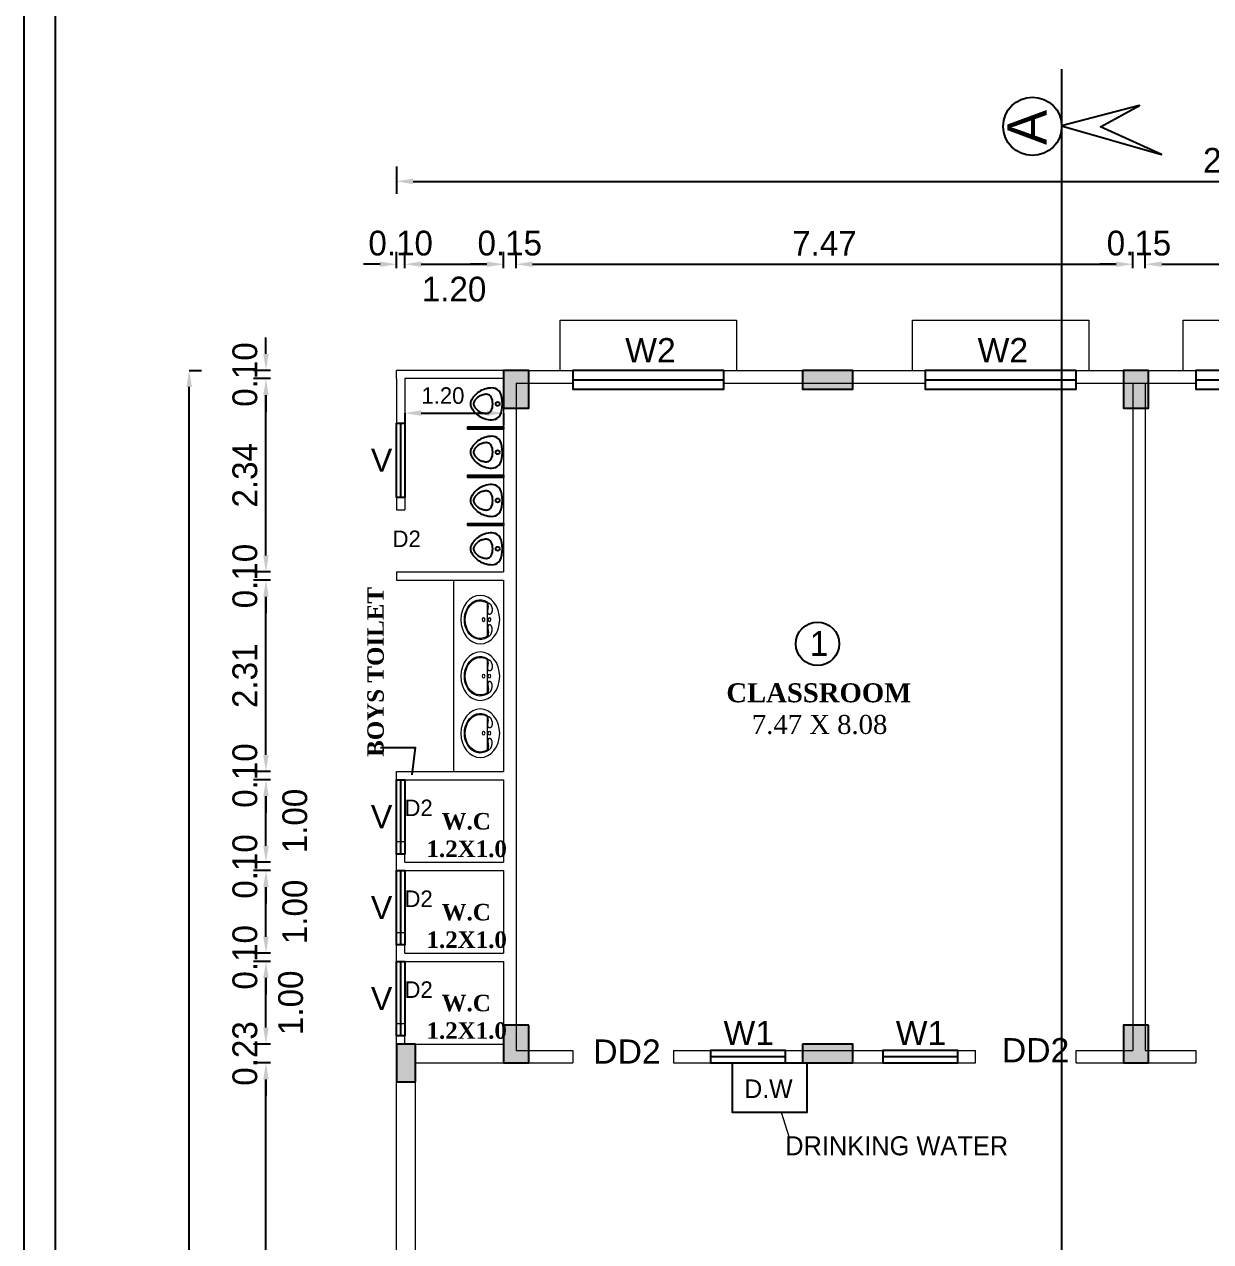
# Model space of a CAD drawing. Header units: metres. Extents: x 605 to 716, y 216 to 296.
# Drawn here: x 604.64 to 619, y 258.6 to 273.33 of the extents above; entities that cross this region are included whole.
import ezdxf
from ezdxf.enums import TextEntityAlignment as Align

# ---------------------------------------------------------------- set-up
doc = ezdxf.new("R2010")
doc.units = ezdxf.units.M
doc.linetypes.add('ACAD_ISO04W100', pattern=[30, 24, -3, 0, -3])
doc.linetypes.add('DASHED', pattern=[19.05, 12.7, -6.35])
for name, color, linetype in [('A-ANNO-TEXT01', 255, 'Continuous'), ('column', 7, 'Continuous'), ('Dim', 3, 'Continuous'), ('INT-FIXTURE', 251, 'Continuous'), ('STAIRS', 6, 'Continuous'), ('TEXT', 7, 'Continuous'), ('Window', 7, 'Continuous')]:
    doc.layers.add(name, color=color, linetype=linetype)
for name, color, linetype, lineweight in [('col fill', 251, 'Continuous', 0), ('FURNITURE', 252, 'Continuous', 5), ('sunshade', 31, 'Continuous', 15), ('wall', 2, 'Continuous', 18)]:
    doc.layers.add(name, color=color, linetype=linetype, lineweight=lineweight)
doc.styles.add('outer', font='BKANT.TTF')
doc.styles.add('text', font='arial.ttf')
doc.dimstyles.new('DC', dxfattribs={"dimtxt": 0.3, "dimasz": 0.2, "dimexe": 0.15, "dimexo": 0.15, "dimgap": 0.1, "dimtad": 1, "dimzin": 1, "dimdsep": 46, "dimtxsty": 'outer', "dimcen": 0.15, "dimdle": 1, "dimclrd": 8, "dimclre": 8, "dimclrt": 7, "dimadec": 0, "dimazin": 0, "dimtfac": 1, "dimtix": 1, "dimtofl": 0, "dimtmove": 2, "dimatfit": 0, "dimfxl": 0, "dimtolj": 1, "dimtzin": 0, "dimarcsym": 0})

# ---------------------------------------------------------------- blocks, each defined once
blk = doc.blocks.new('A$Cceb49713')
at = {"layer": 'col fill'}
for points in [[(-1320.26, 453.59), (-1332.26, 453.59), (-1332.26, 435.59), (-1320.26, 435.59)], [(-1189.76, 453.59), (-1189.76, 444.59), (-1165.76, 444.59), (-1165.76, 453.59)], [(-1024.76, 453.59), (-1036.76, 453.59), (-1036.76, 435.59), (-1024.76, 435.59)], [(-1320.26, 141.59), (-1332.26, 141.59), (-1332.26, 123.59), (-1320.26, 123.59)], [(-1024.76, 141.59), (-1036.76, 141.59), (-1036.76, 123.59), (-1024.76, 123.59)], [(-1383.26, 114.59), (-1374.26, 114.59), (-1374.26, 132.59), (-1383.26, 132.59)], [(-1189.76, 132.59), (-1189.76, 123.59), (-1165.76, 123.59), (-1165.76, 132.59)]]:
    blk.add_hatch(color=256, dxfattribs=at).paths.add_polyline_path(points)
at = {"layer": 'column'}
for p, q in [((-1320.26, 141.59), (-1332.26, 141.59)), ((-1332.26, 141.59), (-1332.26, 123.59)), ((-1320.26, 123.59), (-1320.26, 141.59)), ((-1374.26, 132.59), (-1383.26, 132.59)), ((-1383.26, 132.59), (-1383.26, 114.59)), ((-1374.26, 114.59), (-1374.26, 132.59)), ((-1332.26, 123.59), (-1320.26, 123.59)), ((-1383.26, 114.59), (-1374.26, 114.59))]:
    blk.add_line(p, q, dxfattribs=at)
for points in [[(-1320.26, 453.59), (-1332.26, 453.59), (-1332.26, 435.59), (-1320.26, 435.59)], [(-1189.76, 453.59), (-1189.76, 444.59), (-1165.76, 444.59), (-1165.76, 453.59)], [(-1024.76, 453.59), (-1036.76, 453.59), (-1036.76, 435.59), (-1024.76, 435.59)], [(-1024.76, 141.59), (-1036.76, 141.59), (-1036.76, 123.59), (-1024.76, 123.59)], [(-1189.76, 132.59), (-1189.76, 123.59), (-1165.76, 123.59), (-1165.76, 132.59)]]:
    blk.add_lwpolyline(points, close=True, dxfattribs=at)
blk = doc.blocks.new('URINAL1')
at = {"color": 32, "ltscale": 0.25}
for points in [[(-7.63, 6.49), (-8.42, 6.27), (-9.16, 6.01), (-9.84, 5.72), (-10.48, 5.4), (-11.07, 5.04), (-11.63, 4.66), (-12.16, 4.23), (-12.66, 3.78), (-13.15, 3.29), (-13.61, 2.77), (-14.03, 2.22), (-14.4, 1.65), (-14.71, 1.06), (-14.94, 0.46), (-15.09, -0.14), (-15.14, -0.76), (-15.09, -1.37), (-14.94, -1.98), (-14.71, -2.57), (-14.4, -3.16), (-14.03, -3.73), (-13.61, -4.28), (-13.15, -4.8), (-12.66, -5.29), (-12.16, -5.74), (-11.63, -6.17), (-11.07, -6.56), (-10.48, -6.91), (-9.84, -7.23), (-9.16, -7.52), (-8.42, -7.78), (-7.63, -8), (-6.77, -8.19), (-5.87, -8.31), (-4.96, -8.35), (-4.06, -8.26), (-3.19, -8.03), (-2.39, -7.61), (-1.67, -6.99), (-1.06, -6.13), (-0.58, -5.02), (-0.24, -3.71), (-0.03, -2.27), (0.03, -0.76), (-0.03, 0.76), (-0.24, 2.2), (-0.58, 3.51), (-1.06, 4.62), (-1.67, 5.48), (-2.39, 6.1), (-3.19, 6.52), (-4.06, 6.75), (-4.96, 6.84), (-5.87, 6.8), (-6.77, 6.68)], [(-9.19, 3.59), (-9.66, 3.46), (-10.11, 3.3), (-10.52, 3.13), (-10.9, 2.94), (-11.25, 2.72), (-11.59, 2.49), (-11.91, 2.24), (-12.21, 1.96), (-12.5, 1.67), (-12.78, 1.36), (-13.03, 1.03), (-13.25, 0.69), (-13.44, 0.34), (-13.58, -0.02), (-13.66, -0.39), (-13.7, -0.76), (-13.66, -1.12), (-13.58, -1.49), (-13.44, -1.85), (-13.25, -2.2), (-13.03, -2.54), (-12.78, -2.87), (-12.5, -3.18), (-12.21, -3.48), (-11.91, -3.75), (-11.59, -4), (-11.25, -4.24), (-10.9, -4.45), (-10.52, -4.64), (-10.11, -4.81), (-9.66, -4.97), (-9.19, -5.1), (-8.67, -5.21), (-8.13, -5.29), (-7.59, -5.31), (-7.05, -5.26), (-6.53, -5.12), (-6.04, -4.87), (-5.61, -4.5), (-5.25, -3.98), (-4.96, -3.32), (-4.75, -2.53), (-4.63, -1.66), (-4.59, -0.76), (-4.63, 0.15), (-4.75, 1.02), (-4.96, 1.8), (-5.25, 2.47), (-5.61, 2.99), (-6.04, 3.36), (-6.53, 3.61), (-7.05, 3.75), (-7.59, 3.8), (-8.13, 3.78), (-8.67, 3.7)]]:
    blk.add_lwpolyline(points, close=True, dxfattribs=at)
blk.add_circle((-2.21, -0.76), 0.95, dxfattribs=at)
blk = doc.blocks.new('ggfff')
at = {"layer": 'FURNITURE'}
for p, q in [((-3.03, 3.27), (-20.07, 3.28)), ((-19.59, 3.83), (-19.57, 3.91)), ((-19.57, 3.76), (-19.59, 3.83)), ((-19.57, 3.91), (-19.52, 4.01)), ((-19.52, 3.72), (-19.57, 3.76)), ((-19.52, 4.01), (-19.46, 4.12)), ((-19.43, 3.69), (-19.52, 3.72)), ((-19.46, 4.12), (-19.37, 4.24)), ((-19.32, 3.68), (-19.43, 3.69)), ((-19.37, 4.24), (-19.28, 4.35)), ((-19.18, 3.69), (-19.32, 3.68)), ((-19.28, 4.35), (-19.19, 4.46)), ((-19.19, 4.46), (-19.1, 4.57)), ((-19.03, 3.7), (-19.18, 3.69)), ((-19.1, 4.57), (-19.02, 4.66)), ((-18.87, 3.72), (-19.03, 3.7)), ((-19.02, 4.66), (-18.95, 4.74)), ((-18.95, 4.74), (-18.89, 4.81)), ((-18.89, 4.81), (-18.83, 4.87)), ((-18.7, 3.75), (-18.87, 3.72)), ((-18.83, 4.87), (-18.77, 4.93)), ((-18.77, 4.93), (-18.71, 4.98)), ((-18.71, 4.98), (-18.65, 5.03)), ((-18.54, 3.77), (-18.7, 3.75)), ((-18.65, 5.03), (-18.59, 5.07)), ((-18.59, 5.07), (-18.51, 5.11)), ((-18.39, 3.79), (-18.54, 3.77)), ((-18.51, 5.11), (-18.44, 5.14)), ((-18.44, 5.14), (-18.35, 5.18)), ((-18.25, 3.81), (-18.39, 3.79)), ((-18.35, 5.18), (-18.27, 5.21)), ((-18.27, 5.21), (-18.18, 5.25)), ((-18.12, 3.83), (-18.25, 3.81)), ((-18.18, 5.25), (-18.08, 5.28)), ((-18, 3.84), (-18.12, 3.83)), ((-18.08, 5.28), (-17.99, 5.31)), ((-17.88, 3.85), (-18, 3.84)), ((-17.99, 5.31), (-17.89, 5.34)), ((-17.89, 5.34), (-17.8, 5.38)), ((-17.78, 3.86), (-17.88, 3.85)), ((-17.8, 5.38), (-17.7, 5.41)), ((-17.68, 3.86), (-17.78, 3.86)), ((-17.7, 5.41), (-17.61, 5.44)), ((-17.59, 3.86), (-17.68, 3.86)), ((-17.61, 5.44), (-17.51, 5.47)), ((-17.51, 3.85), (-17.59, 3.86)), ((-17.51, 5.47), (-17.42, 5.5)), ((-17.43, 3.85), (-17.51, 3.85)), ((-17.36, 3.83), (-17.43, 3.85)), ((-17.42, 5.5), (-17.32, 5.53)), ((-17.28, 3.82), (-17.36, 3.83)), ((-17.32, 5.53), (-17.23, 5.55)), ((-17.21, 3.81), (-17.28, 3.82)), ((-17.23, 5.55), (-17.14, 5.58)), ((-17.13, 3.79), (-17.21, 3.81)), ((-17.14, 5.58), (-17.04, 5.61)), ((-17.04, 3.78), (-17.13, 3.79)), ((-17.04, 5.61), (-16.95, 5.63)), ((-16.94, 3.76), (-17.04, 3.78)), ((-16.95, 5.63), (-16.86, 5.65)), ((-16.83, 3.75), (-16.94, 3.76)), ((-16.86, 5.65), (-16.77, 5.67)), ((-16.71, 3.73), (-16.83, 3.75)), ((-16.77, 5.67), (-16.67, 5.69)), ((-16.59, 3.72), (-16.71, 3.73)), ((-16.67, 5.69), (-16.58, 5.7)), ((-16.45, 3.71), (-16.59, 3.72)), ((-16.58, 5.7), (-16.49, 5.71)), ((-16.49, 5.71), (-16.39, 5.72)), ((-16.32, 3.69), (-16.45, 3.71)), ((-16.39, 5.72), (-16.29, 5.72)), ((-16.18, 3.68), (-16.32, 3.69)), ((-16.29, 5.72), (-16.19, 5.72)), ((-16.19, 5.72), (-16.08, 5.72)), ((-16.04, 3.67), (-16.18, 3.68)), ((-16.08, 5.72), (-15.98, 5.71)), ((-15.9, 3.65), (-16.04, 3.67)), ((-15.98, 5.71), (-15.87, 5.7)), ((-15.77, 3.64), (-15.9, 3.65)), ((-15.87, 5.7), (-15.75, 5.68)), ((-15.64, 3.63), (-15.77, 3.64)), ((-15.75, 5.68), (-15.63, 5.66)), ((-15.51, 3.62), (-15.64, 3.63)), ((-15.63, 5.66), (-15.51, 5.63)), ((-15.51, 5.63), (-15.38, 5.6)), ((-15.39, 3.61), (-15.51, 3.62)), ((-15.27, 3.61), (-15.39, 3.61)), ((-15.38, 5.6), (-15.25, 5.56)), ((-15.16, 3.61), (-15.27, 3.61)), ((-15.25, 5.56), (-15.11, 5.52)), ((-15.05, 3.62), (-15.16, 3.61)), ((-15.11, 5.52), (-14.98, 5.47)), ((-14.94, 3.64), (-15.05, 3.62)), ((-14.98, 5.47), (-14.85, 5.42)), ((-14.84, 3.66), (-14.94, 3.64)), ((-14.85, 5.42), (-14.73, 5.36)), ((-14.73, 3.69), (-14.84, 3.66)), ((-14.73, 5.36), (-14.62, 5.3)), ((-14.64, 3.73), (-14.73, 3.69)), ((-14.55, 3.77), (-14.64, 3.73)), ((-14.62, 5.3), (-14.51, 5.23)), ((-14.47, 3.81), (-14.55, 3.77)), ((-14.51, 5.23), (-14.42, 5.16)), ((-14.39, 3.85), (-14.47, 3.81)), ((-14.42, 5.16), (-14.34, 5.08)), ((-14.32, 3.89), (-14.39, 3.85)), ((-14.34, 5.08), (-14.27, 5)), ((-14.27, 3.92), (-14.32, 3.89)), ((-14.27, 5), (-14.21, 4.92)), ((-14.22, 3.94), (-14.27, 3.92)), ((-14.18, 3.96), (-14.22, 3.94)), ((-14.21, 4.92), (-14.16, 4.83)), ((-14.14, 3.97), (-14.18, 3.96)), ((-14.16, 4.83), (-14.12, 4.75)), ((-14.12, 3.99), (-14.14, 3.97)), ((-14.12, 4.75), (-14.09, 4.66)), ((-14.1, 4), (-14.12, 3.99)), ((-14.08, 4.02), (-14.1, 4)), ((-14.09, 4.66), (-14.07, 4.58)), ((-14.07, 4.04), (-14.08, 4.02)), ((-14.07, 4.58), (-14.05, 4.5)), ((-14.06, 4.07), (-14.07, 4.04)), ((-14.05, 4.11), (-14.06, 4.07)), ((-14.05, 4.5), (-14.04, 4.42)), ((-14.04, 4.16), (-14.05, 4.11)), ((-14.04, 4.42), (-14.04, 4.35)), ((-14.04, 4.35), (-14.03, 4.28)), ((-14.03, 4.28), (-14.04, 4.21)), ((-14.04, 4.21), (-14.04, 4.16)), ((-9.05, 4.49), (-9.06, 4.41)), ((-9.06, 4.41), (-9.06, 4.34)), ((-9.06, 4.34), (-9.06, 4.27)), ((-9.06, 4.27), (-9.06, 4.21)), ((-9.06, 4.21), (-9.06, 4.15)), ((-9.06, 4.15), (-9.05, 4.1)), ((-9.03, 4.57), (-9.05, 4.49)), ((-9.05, 4.1), (-9.04, 4.06)), ((-9.04, 4.06), (-9.03, 4.03)), ((-9, 4.66), (-9.03, 4.57)), ((-9.03, 4.03), (-9.02, 4.01)), ((-9.02, 4.01), (-9, 3.99)), ((-8.97, 4.74), (-9, 4.66)), ((-9, 3.99), (-8.98, 3.98)), ((-8.98, 3.98), (-8.95, 3.97)), ((-8.93, 4.83), (-8.97, 4.74)), ((-8.95, 3.97), (-8.92, 3.95)), ((-8.88, 4.91), (-8.93, 4.83)), ((-8.92, 3.95), (-8.88, 3.94)), ((-8.83, 5), (-8.88, 4.91)), ((-8.88, 3.94), (-8.83, 3.91)), ((-8.76, 5.08), (-8.83, 5)), ((-8.83, 3.91), (-8.78, 3.88)), ((-8.78, 3.88), (-8.71, 3.85)), ((-8.68, 5.15), (-8.76, 5.08)), ((-8.71, 3.85), (-8.63, 3.81)), ((-8.58, 5.23), (-8.68, 5.15)), ((-8.63, 3.81), (-8.55, 3.77)), ((-8.48, 5.29), (-8.58, 5.23)), ((-8.55, 3.77), (-8.46, 3.73)), ((-8.37, 5.36), (-8.48, 5.29)), ((-8.46, 3.73), (-8.37, 3.69)), ((-8.24, 5.41), (-8.37, 5.36)), ((-8.37, 3.69), (-8.27, 3.66)), ((-8.27, 3.66), (-8.16, 3.63)), ((-8.12, 5.47), (-8.24, 5.41)), ((-8.16, 3.63), (-8.05, 3.61)), ((-7.98, 5.51), (-8.12, 5.47)), ((-8.05, 3.61), (-7.94, 3.6)), ((-7.85, 5.55), (-7.98, 5.51)), ((-7.94, 3.6), (-7.83, 3.6)), ((-7.72, 5.59), (-7.85, 5.55)), ((-7.83, 3.6), (-7.71, 3.6)), ((-7.59, 5.62), (-7.72, 5.59)), ((-7.71, 3.6), (-7.59, 3.61)), ((-7.46, 5.65), (-7.59, 5.62)), ((-7.59, 3.61), (-7.46, 3.62)), ((-7.34, 5.67), (-7.46, 5.65)), ((-7.46, 3.62), (-7.33, 3.63)), ((-7.23, 5.69), (-7.34, 5.67)), ((-7.33, 3.63), (-7.2, 3.64)), ((-7.12, 5.7), (-7.23, 5.69)), ((-7.2, 3.64), (-7.06, 3.66)), ((-7.01, 5.71), (-7.12, 5.7)), ((-7.06, 3.66), (-6.92, 3.67)), ((-6.91, 5.72), (-7.01, 5.71)), ((-6.92, 3.67), (-6.78, 3.68)), ((-6.8, 5.72), (-6.91, 5.72)), ((-6.71, 5.71), (-6.8, 5.72)), ((-6.78, 3.68), (-6.65, 3.7)), ((-6.61, 5.7), (-6.71, 5.71)), ((-6.65, 3.7), (-6.51, 3.71)), ((-6.51, 5.69), (-6.61, 5.7)), ((-6.42, 5.68), (-6.51, 5.69)), ((-6.51, 3.71), (-6.39, 3.72)), ((-6.33, 5.66), (-6.42, 5.68)), ((-6.39, 3.72), (-6.27, 3.74)), ((-6.23, 5.64), (-6.33, 5.66)), ((-6.27, 3.74), (-6.16, 3.75)), ((-6.14, 5.62), (-6.23, 5.64)), ((-6.16, 3.75), (-6.06, 3.77)), ((-6.05, 5.6), (-6.14, 5.62)), ((-6.06, 3.77), (-5.97, 3.78)), ((-5.96, 5.57), (-6.05, 5.6)), ((-5.97, 3.78), (-5.89, 3.8)), ((-5.87, 5.54), (-5.96, 5.57)), ((-5.89, 3.8), (-5.82, 3.81)), ((-5.77, 5.52), (-5.87, 5.54)), ((-5.82, 3.81), (-5.74, 3.82)), ((-5.68, 5.49), (-5.77, 5.52)), ((-5.74, 3.82), (-5.67, 3.83)), ((-5.58, 5.46), (-5.68, 5.49)), ((-5.67, 3.83), (-5.59, 3.84)), ((-5.59, 3.84), (-5.51, 3.85)), ((-5.49, 5.43), (-5.58, 5.46)), ((-5.51, 3.85), (-5.42, 3.85)), ((-5.39, 5.4), (-5.49, 5.43)), ((-5.42, 3.85), (-5.32, 3.85)), ((-5.3, 5.36), (-5.39, 5.4)), ((-5.32, 3.85), (-5.22, 3.84)), ((-5.2, 5.33), (-5.3, 5.36)), ((-5.22, 3.84), (-5.1, 3.83)), ((-5.11, 5.3), (-5.2, 5.33)), ((-5.01, 5.27), (-5.11, 5.3)), ((-5.1, 3.83), (-4.98, 3.82)), ((-4.92, 5.24), (-5.01, 5.27)), ((-4.98, 3.82), (-4.85, 3.8)), ((-4.83, 5.2), (-4.92, 5.24)), ((-4.85, 3.8), (-4.71, 3.78)), ((-4.74, 5.17), (-4.83, 5.2)), ((-4.66, 5.13), (-4.74, 5.17)), ((-4.71, 3.78), (-4.56, 3.76)), ((-4.58, 5.09), (-4.66, 5.13)), ((-4.51, 5.05), (-4.58, 5.09)), ((-4.56, 3.76), (-4.4, 3.73)), ((-4.45, 5.01), (-4.51, 5.05)), ((-4.39, 4.97), (-4.45, 5.01)), ((-4.4, 3.73), (-4.23, 3.71)), ((-4.33, 4.92), (-4.39, 4.97)), ((-4.27, 4.86), (-4.33, 4.92)), ((-4.21, 4.8), (-4.27, 4.86)), ((-4.23, 3.71), (-4.07, 3.69)), ((-4.14, 4.73), (-4.21, 4.8)), ((-4.07, 4.64), (-4.14, 4.73)), ((-4, 4.55), (-4.07, 4.64)), ((-4.07, 3.69), (-3.92, 3.67)), ((-3.91, 4.45), (-4, 4.55)), ((-3.92, 3.67), (-3.78, 3.67)), ((-3.81, 4.34), (-3.91, 4.45)), ((-3.72, 4.22), (-3.81, 4.34)), ((-3.78, 3.67), (-3.67, 3.68)), ((-3.64, 4.11), (-3.72, 4.22)), ((-3.67, 3.68), (-3.58, 3.7)), ((-3.58, 4), (-3.64, 4.11)), ((-3.53, 3.9), (-3.58, 4)), ((-3.58, 3.7), (-3.53, 3.75)), ((-3.51, 3.81), (-3.53, 3.9)), ((-3.53, 3.75), (-3.51, 3.81))]:
    blk.add_line(p, q, dxfattribs=at)
for centre, major_axis, start_param, end_param in [((-11.56, 0), (-11.56, 0), 1.570796326795124, 7.853981633974709), ((-11.56, 0), (-9.45, 0), -0.449035, 3.588281), ((-11.56, 0), (-8.95, 0), -0.47649, 3.615737), ((-11.55, 4.35), (-0.84, 0), 1.570796326793424, 7.853981633973008), ((-11.55, 1.59), (-0.84, 0), 3.141593, 9.424778)]:
    blk.add_ellipse(centre, major_axis=major_axis, ratio=0.8, start_param=start_param, end_param=end_param, dxfattribs=at)
blk = doc.blocks.new('*D16')
at = {"layer": 'Defpoints', "color": 0}
for p in [(609.244, 268.72), (610.439, 268.72), (610.439, 268.629)]:
    blk.add_point(p, dxfattribs=at)
at = {"layer": 'Dim', "color": 8, "lineweight": -2}
for p, q in [((609.244, 268.629), (609.244, 268.479)), ((609.444, 268.629), (610.239, 268.629)), ((610.439, 268.629), (610.439, 268.479))]:
    blk.add_line(p, q, dxfattribs=at)
at = {"layer": 'Dim', "color": 8}
for points in [[(609.444, 268.663), (609.444, 268.596), (609.244, 268.629)], [(610.239, 268.663), (610.239, 268.596), (610.439, 268.629)]]:
    blk.add_solid(points, dxfattribs=at)
at = {"layer": 'Dim', "color": 7, "insert": (609.706, 268.84), "char_height": 0.2, "attachment_point": 5, "style": 'outer'}
blk.add_mtext('\\A1;1.20', dxfattribs=at)
blk = doc.blocks.new('*D19')
at = {"layer": 'Defpoints', "color": 0}
for p in [(607.563, 260.764), (607.769, 260.764), (607.769, 250.858)]:
    blk.add_point(p, dxfattribs=at)
at = {"layer": 'Dim', "color": 8, "lineweight": -2}
for p, q in [((607.619, 260.764), (607.413, 260.764)), ((607.563, 251.058), (607.563, 260.564)), ((607.619, 250.858), (607.413, 250.858))]:
    blk.add_line(p, q, dxfattribs=at)
at = {"layer": 'Dim', "color": 8}
for points in [[(607.53, 260.564), (607.596, 260.564), (607.563, 260.764)], [(607.53, 251.058), (607.596, 251.058), (607.563, 250.858)]]:
    blk.add_solid(points, dxfattribs=at)
at = {"layer": 'Dim', "color": 7, "insert": (607.309, 255.811), "char_height": 0.3, "attachment_point": 5, "rotation": 90, "style": 'outer'}
blk.add_mtext('\\A1;9.91', dxfattribs=at)
blk = doc.blocks.new('*D20')
at = {"layer": 'Defpoints', "color": 0}
for p in [(607.563, 260.992), (607.769, 260.992), (607.769, 260.764)]:
    blk.add_point(p, dxfattribs=at)
at = {"layer": 'Dim', "color": 8, "lineweight": -2}
for p, q in [((607.563, 261.192), (607.563, 261.392)), ((607.619, 260.992), (607.413, 260.992)), ((607.619, 260.764), (607.413, 260.764)), ((607.563, 260.564), (607.563, 260.364))]:
    blk.add_line(p, q, dxfattribs=at)
at = {"layer": 'Dim', "color": 8}
for points in [[(607.53, 261.192), (607.596, 261.192), (607.563, 260.992)], [(607.53, 260.564), (607.596, 260.564), (607.563, 260.764)]]:
    blk.add_solid(points, dxfattribs=at)
at = {"layer": 'Dim', "color": 7, "insert": (607.309, 260.878), "char_height": 0.3, "attachment_point": 5, "rotation": 90, "style": 'outer'}
blk.add_mtext('\\A1;0.23', dxfattribs=at)
blk = doc.blocks.new('*D21')
at = {"layer": 'Defpoints', "color": 0}
for p in [(607.563, 261.992), (607.769, 261.992), (607.769, 260.992)]:
    blk.add_point(p, dxfattribs=at)
at = {"layer": 'Dim', "color": 8, "lineweight": -2}
for p, q in [((607.619, 261.992), (607.413, 261.992)), ((607.563, 261.192), (607.563, 261.792)), ((607.619, 260.992), (607.413, 260.992))]:
    blk.add_line(p, q, dxfattribs=at)
at = {"layer": 'Dim', "color": 8}
for points in [[(607.53, 261.792), (607.596, 261.792), (607.563, 261.992)], [(607.53, 261.192), (607.596, 261.192), (607.563, 260.992)]]:
    blk.add_solid(points, dxfattribs=at)
at = {"layer": 'Dim', "color": 7, "insert": (607.863, 261.492), "char_height": 0.3, "attachment_point": 5, "rotation": 90, "style": 'outer'}
blk.add_mtext('\\A1;1.00', dxfattribs=at)
blk = doc.blocks.new('*D22')
at = {"layer": 'Defpoints', "color": 0}
for p in [(607.563, 262.092), (607.769, 262.092), (607.769, 261.992)]:
    blk.add_point(p, dxfattribs=at)
at = {"layer": 'Dim', "color": 8, "lineweight": -2}
for p, q in [((607.563, 262.292), (607.563, 262.492)), ((607.619, 262.092), (607.413, 262.092)), ((607.619, 261.992), (607.413, 261.992)), ((607.563, 261.792), (607.563, 261.592))]:
    blk.add_line(p, q, dxfattribs=at)
at = {"layer": 'Dim', "color": 8}
for points in [[(607.53, 262.292), (607.596, 262.292), (607.563, 262.092)], [(607.53, 261.792), (607.596, 261.792), (607.563, 261.992)]]:
    blk.add_solid(points, dxfattribs=at)
at = {"layer": 'Dim', "color": 7, "insert": (607.309, 262.042), "char_height": 0.3, "attachment_point": 5, "rotation": 90, "style": 'outer'}
blk.add_mtext('\\A1;0.10', dxfattribs=at)
blk = doc.blocks.new('*D23')
at = {"layer": 'Defpoints', "color": 0}
for p in [(607.563, 263.092), (607.769, 263.092), (607.769, 262.092)]:
    blk.add_point(p, dxfattribs=at)
at = {"layer": 'Dim', "color": 8, "lineweight": -2}
for p, q in [((607.619, 263.092), (607.413, 263.092)), ((607.563, 262.292), (607.563, 262.892)), ((607.619, 262.092), (607.413, 262.092))]:
    blk.add_line(p, q, dxfattribs=at)
at = {"layer": 'Dim', "color": 8}
for points in [[(607.53, 262.892), (607.596, 262.892), (607.563, 263.092)], [(607.53, 262.292), (607.596, 262.292), (607.563, 262.092)]]:
    blk.add_solid(points, dxfattribs=at)
at = {"layer": 'Dim', "color": 7, "insert": (607.914, 262.592), "char_height": 0.3, "attachment_point": 5, "rotation": 90, "style": 'outer'}
blk.add_mtext('\\A1;1.00', dxfattribs=at)
blk = doc.blocks.new('*D24')
at = {"layer": 'Defpoints', "color": 0}
for p in [(607.563, 263.192), (607.769, 263.192), (607.769, 263.092)]:
    blk.add_point(p, dxfattribs=at)
at = {"layer": 'Dim', "color": 8, "lineweight": -2}
for p, q in [((607.563, 263.392), (607.563, 263.592)), ((607.619, 263.192), (607.413, 263.192)), ((607.619, 263.092), (607.413, 263.092)), ((607.563, 262.892), (607.563, 262.692))]:
    blk.add_line(p, q, dxfattribs=at)
at = {"layer": 'Dim', "color": 8}
for points in [[(607.53, 263.392), (607.596, 263.392), (607.563, 263.192)], [(607.53, 262.892), (607.596, 262.892), (607.563, 263.092)]]:
    blk.add_solid(points, dxfattribs=at)
at = {"layer": 'Dim', "color": 7, "insert": (607.309, 263.142), "char_height": 0.3, "attachment_point": 5, "rotation": 90, "style": 'outer'}
blk.add_mtext('\\A1;0.10', dxfattribs=at)
blk = doc.blocks.new('*D25')
at = {"layer": 'Defpoints', "color": 0}
for p in [(607.563, 264.192), (607.769, 264.192), (607.769, 263.192)]:
    blk.add_point(p, dxfattribs=at)
at = {"layer": 'Dim', "color": 8, "lineweight": -2}
for p, q in [((607.619, 264.192), (607.413, 264.192)), ((607.563, 263.392), (607.563, 263.992)), ((607.619, 263.192), (607.413, 263.192))]:
    blk.add_line(p, q, dxfattribs=at)
at = {"layer": 'Dim', "color": 8}
for points in [[(607.53, 263.992), (607.596, 263.992), (607.563, 264.192)], [(607.53, 263.392), (607.596, 263.392), (607.563, 263.192)]]:
    blk.add_solid(points, dxfattribs=at)
at = {"layer": 'Dim', "color": 7, "insert": (607.914, 263.692), "char_height": 0.3, "attachment_point": 5, "rotation": 90, "style": 'outer'}
blk.add_mtext('\\A1;1.00', dxfattribs=at)
blk = doc.blocks.new('*D26')
at = {"layer": 'Defpoints', "color": 0}
for p in [(607.563, 264.292), (607.769, 264.292), (607.769, 264.192)]:
    blk.add_point(p, dxfattribs=at)
at = {"layer": 'Dim', "color": 8, "lineweight": -2}
for p, q in [((607.563, 264.492), (607.563, 264.692)), ((607.619, 264.292), (607.413, 264.292)), ((607.619, 264.192), (607.413, 264.192)), ((607.563, 263.992), (607.563, 263.792))]:
    blk.add_line(p, q, dxfattribs=at)
at = {"layer": 'Dim', "color": 8}
for points in [[(607.53, 264.492), (607.596, 264.492), (607.563, 264.292)], [(607.53, 263.992), (607.596, 263.992), (607.563, 264.192)]]:
    blk.add_solid(points, dxfattribs=at)
at = {"layer": 'Dim', "color": 7, "insert": (607.309, 264.242), "char_height": 0.3, "attachment_point": 5, "rotation": 90, "style": 'outer'}
blk.add_mtext('\\A1;0.10', dxfattribs=at)
blk = doc.blocks.new('*D27')
at = {"layer": 'Defpoints', "color": 0}
for p in [(607.563, 266.607), (607.769, 266.607), (607.769, 264.292)]:
    blk.add_point(p, dxfattribs=at)
at = {"layer": 'Dim', "color": 8, "lineweight": -2}
for p, q in [((607.619, 266.607), (607.413, 266.607)), ((607.563, 264.492), (607.563, 266.407)), ((607.619, 264.292), (607.413, 264.292))]:
    blk.add_line(p, q, dxfattribs=at)
at = {"layer": 'Dim', "color": 8}
for points in [[(607.53, 266.407), (607.596, 266.407), (607.563, 266.607)], [(607.53, 264.492), (607.596, 264.492), (607.563, 264.292)]]:
    blk.add_solid(points, dxfattribs=at)
at = {"layer": 'Dim', "color": 7, "insert": (607.309, 265.45), "char_height": 0.3, "attachment_point": 5, "rotation": 90, "style": 'outer'}
blk.add_mtext('\\A1;2.31', dxfattribs=at)
blk = doc.blocks.new('*D28')
at = {"layer": 'Defpoints', "color": 0}
for p in [(607.563, 266.707), (607.769, 266.707), (607.769, 266.607)]:
    blk.add_point(p, dxfattribs=at)
at = {"layer": 'Dim', "color": 8, "lineweight": -2}
for p, q in [((607.563, 266.907), (607.563, 267.107)), ((607.619, 266.707), (607.413, 266.707)), ((607.619, 266.607), (607.413, 266.607)), ((607.563, 266.407), (607.563, 266.207))]:
    blk.add_line(p, q, dxfattribs=at)
at = {"layer": 'Dim', "color": 8}
for points in [[(607.53, 266.907), (607.596, 266.907), (607.563, 266.707)], [(607.53, 266.407), (607.596, 266.407), (607.563, 266.607)]]:
    blk.add_solid(points, dxfattribs=at)
at = {"layer": 'Dim', "color": 7, "insert": (607.309, 266.657), "char_height": 0.3, "attachment_point": 5, "rotation": 90, "style": 'outer'}
blk.add_mtext('\\A1;0.10', dxfattribs=at)
blk = doc.blocks.new('*D29')
at = {"layer": 'Defpoints', "color": 0}
for p in [(607.563, 269.046), (607.769, 269.046), (607.769, 266.707)]:
    blk.add_point(p, dxfattribs=at)
at = {"layer": 'Dim', "color": 8, "lineweight": -2}
for p, q in [((607.619, 269.046), (607.413, 269.046)), ((607.563, 266.907), (607.563, 268.846)), ((607.619, 266.707), (607.413, 266.707))]:
    blk.add_line(p, q, dxfattribs=at)
at = {"layer": 'Dim', "color": 8}
for points in [[(607.53, 268.846), (607.596, 268.846), (607.563, 269.046)], [(607.53, 266.907), (607.596, 266.907), (607.563, 266.707)]]:
    blk.add_solid(points, dxfattribs=at)
at = {"layer": 'Dim', "color": 7, "insert": (607.309, 267.877), "char_height": 0.3, "attachment_point": 5, "rotation": 90, "style": 'outer'}
blk.add_mtext('\\A1;2.34', dxfattribs=at)
blk = doc.blocks.new('*D30')
at = {"layer": 'Defpoints', "color": 0}
for p in [(607.563, 269.146), (607.769, 269.146), (607.769, 269.046)]:
    blk.add_point(p, dxfattribs=at)
at = {"layer": 'Dim', "color": 8, "lineweight": -2}
for p, q in [((607.563, 269.346), (607.563, 269.546)), ((607.619, 269.146), (607.413, 269.146)), ((607.619, 269.046), (607.413, 269.046)), ((607.563, 268.846), (607.563, 268.646))]:
    blk.add_line(p, q, dxfattribs=at)
at = {"layer": 'Dim', "color": 8}
for points in [[(607.53, 269.346), (607.596, 269.346), (607.563, 269.146)], [(607.53, 268.846), (607.596, 268.846), (607.563, 269.046)]]:
    blk.add_solid(points, dxfattribs=at)
at = {"layer": 'Dim', "color": 7, "insert": (607.309, 269.096), "char_height": 0.3, "attachment_point": 5, "rotation": 90, "style": 'outer'}
blk.add_mtext('\\A1;0.10', dxfattribs=at)
blk = doc.blocks.new('*D31')
at = {"layer": 'Defpoints', "color": 0}
for p in [(606.633, 269.146), (606.633, 269.146), (606.633, 246.591)]:
    blk.add_point(p, dxfattribs=at)
at = {"layer": 'Dim', "color": 8, "lineweight": -2}
for p, q in [((606.633, 269.146), (606.783, 269.146)), ((606.633, 246.791), (606.633, 268.946)), ((606.633, 246.591), (606.783, 246.591))]:
    blk.add_line(p, q, dxfattribs=at)
at = {"layer": 'Dim', "color": 8}
for points in [[(606.6, 268.946), (606.667, 268.946), (606.633, 269.146)], [(606.6, 246.791), (606.667, 246.791), (606.633, 246.591)]]:
    blk.add_solid(points, dxfattribs=at)
at = {"layer": 'Dim', "color": 7, "insert": (606.379, 257.868), "char_height": 0.3, "attachment_point": 5, "rotation": 90, "style": 'outer'}
blk.add_mtext('\\A1;22.56', dxfattribs=at)
blk = doc.blocks.new('*D32')
at = {"layer": 'Defpoints', "color": 0}
for p in [(609.244, 270.431), (609.144, 270.233), (609.244, 270.233)]:
    blk.add_point(p, dxfattribs=at)
at = {"layer": 'Dim', "color": 8, "lineweight": -2}
for p, q in [((609.144, 270.383), (609.144, 270.581)), ((609.244, 270.383), (609.244, 270.581)), ((608.944, 270.431), (608.744, 270.431)), ((609.444, 270.431), (609.644, 270.431))]:
    blk.add_line(p, q, dxfattribs=at)
at = {"layer": 'Dim', "color": 8}
for points in [[(608.944, 270.464), (608.944, 270.398), (609.144, 270.431)], [(609.444, 270.464), (609.444, 270.398), (609.244, 270.431)]]:
    blk.add_solid(points, dxfattribs=at)
at = {"layer": 'Dim', "color": 7, "insert": (609.194, 270.685), "char_height": 0.3, "attachment_point": 5, "style": 'outer'}
blk.add_mtext('\\A1;0.10', dxfattribs=at)
blk = doc.blocks.new('*D33')
at = {"layer": 'Defpoints', "color": 0}
for p in [(610.439, 270.431), (609.244, 270.233), (610.439, 270.233)]:
    blk.add_point(p, dxfattribs=at)
at = {"layer": 'Dim', "color": 8, "lineweight": -2}
for p, q in [((609.244, 270.383), (609.244, 270.581)), ((610.439, 270.383), (610.439, 270.581)), ((609.444, 270.431), (610.239, 270.431))]:
    blk.add_line(p, q, dxfattribs=at)
at = {"layer": 'Dim', "color": 8}
for points in [[(609.444, 270.464), (609.444, 270.398), (609.244, 270.431)], [(610.239, 270.464), (610.239, 270.398), (610.439, 270.431)]]:
    blk.add_solid(points, dxfattribs=at)
at = {"layer": 'Dim', "color": 7, "insert": (609.841, 270.128), "char_height": 0.3, "attachment_point": 5, "style": 'outer'}
blk.add_mtext('\\A1;1.20', dxfattribs=at)
blk = doc.blocks.new('*D34')
at = {"layer": 'Defpoints', "color": 0}
for p in [(610.592, 270.431), (610.439, 270.233), (610.592, 270.233)]:
    blk.add_point(p, dxfattribs=at)
at = {"layer": 'Dim', "color": 8, "lineweight": -2}
for p, q in [((610.439, 270.383), (610.439, 270.581)), ((610.592, 270.383), (610.592, 270.581)), ((610.239, 270.431), (610.039, 270.431)), ((610.792, 270.431), (610.992, 270.431))]:
    blk.add_line(p, q, dxfattribs=at)
at = {"layer": 'Dim', "color": 8}
for points in [[(610.239, 270.464), (610.239, 270.398), (610.439, 270.431)], [(610.792, 270.464), (610.792, 270.398), (610.592, 270.431)]]:
    blk.add_solid(points, dxfattribs=at)
at = {"layer": 'Dim', "color": 7, "insert": (610.515, 270.685), "char_height": 0.3, "attachment_point": 5, "style": 'outer'}
blk.add_mtext('\\A1;0.15', dxfattribs=at)
blk = doc.blocks.new('*D35')
at = {"layer": 'Defpoints', "color": 0}
for p in [(618.059, 270.431), (610.592, 270.233), (618.059, 270.233)]:
    blk.add_point(p, dxfattribs=at)
at = {"layer": 'Dim', "color": 8, "lineweight": -2}
for p, q in [((610.592, 270.383), (610.592, 270.581)), ((618.059, 270.383), (618.059, 270.581)), ((610.792, 270.431), (617.859, 270.431))]:
    blk.add_line(p, q, dxfattribs=at)
at = {"layer": 'Dim', "color": 8}
for points in [[(610.792, 270.464), (610.792, 270.398), (610.592, 270.431)], [(617.859, 270.464), (617.859, 270.398), (618.059, 270.431)]]:
    blk.add_solid(points, dxfattribs=at)
at = {"layer": 'Dim', "color": 7, "insert": (614.325, 270.684), "char_height": 0.3, "attachment_point": 5, "style": 'outer'}
blk.add_mtext('\\A1;7.47', dxfattribs=at)
blk = doc.blocks.new('*D36')
at = {"layer": 'Defpoints', "color": 0}
for p in [(618.209, 270.431), (618.059, 270.233), (618.209, 270.233)]:
    blk.add_point(p, dxfattribs=at)
at = {"layer": 'Dim', "color": 8, "lineweight": -2}
for p, q in [((618.059, 270.383), (618.059, 270.581)), ((618.209, 270.383), (618.209, 270.581)), ((617.859, 270.431), (617.659, 270.431)), ((618.409, 270.431), (618.609, 270.431))]:
    blk.add_line(p, q, dxfattribs=at)
at = {"layer": 'Dim', "color": 8}
for points in [[(617.859, 270.464), (617.859, 270.398), (618.059, 270.431)], [(618.409, 270.464), (618.409, 270.398), (618.209, 270.431)]]:
    blk.add_solid(points, dxfattribs=at)
at = {"layer": 'Dim', "color": 7, "insert": (618.134, 270.685), "char_height": 0.3, "attachment_point": 5, "style": 'outer'}
blk.add_mtext('\\A1;0.15', dxfattribs=at)
blk = doc.blocks.new('*D37')
at = {"layer": 'Defpoints', "color": 0}
for p in [(625.603, 270.431), (618.209, 270.233), (625.603, 270.233)]:
    blk.add_point(p, dxfattribs=at)
at = {"layer": 'Dim', "color": 8, "lineweight": -2}
for p, q in [((618.209, 270.383), (618.209, 270.581)), ((625.603, 270.383), (625.603, 270.581)), ((618.409, 270.431), (625.403, 270.431))]:
    blk.add_line(p, q, dxfattribs=at)
at = {"layer": 'Dim', "color": 8}
for points in [[(618.409, 270.464), (618.409, 270.398), (618.209, 270.431)], [(625.403, 270.464), (625.403, 270.398), (625.603, 270.431)]]:
    blk.add_solid(points, dxfattribs=at)
at = {"layer": 'Dim', "color": 7, "insert": (621.906, 270.685), "char_height": 0.3, "attachment_point": 5, "style": 'outer'}
blk.add_mtext('\\A1;7.39', dxfattribs=at)
blk = doc.blocks.new('*D41')
at = {"layer": 'Defpoints', "color": 0}
for p in [(609.144, 271.828), (629.68, 271.828), (629.68, 271.434)]:
    blk.add_point(p, dxfattribs=at)
at = {"layer": 'Dim', "color": 8, "lineweight": -2}
for p, q in [((609.144, 271.614), (609.144, 271.284)), ((629.68, 271.614), (629.68, 271.284)), ((609.344, 271.434), (629.48, 271.434))]:
    blk.add_line(p, q, dxfattribs=at)
at = {"layer": 'Dim', "color": 8}
for points in [[(609.344, 271.467), (609.344, 271.4), (609.144, 271.434)], [(629.48, 271.467), (629.48, 271.4), (629.68, 271.434)]]:
    blk.add_solid(points, dxfattribs=at)
at = {"layer": 'Dim', "color": 7, "insert": (619.412, 271.687), "char_height": 0.3, "attachment_point": 5, "style": 'outer'}
blk.add_mtext('\\A1;20.54', dxfattribs=at)

msp = doc.modelspace()

# ---------------------------------------------------------------- linework, layer by layer
at = {"color": 4, "lineweight": 0}
msp.add_line((613.899, 259.87), (613.807, 260.164), dxfattribs=at)
for points in [[(604.637, 295.58), (716.466, 295.58), (716.466, 216.288), (604.637, 216.288)], [(605.016, 295.201), (716.087, 295.201), (716.087, 216.667), (605.016, 216.667)], [(613.856, 260.766), (613.856, 260.916), (612.946, 260.916), (612.946, 260.766)], [(615.942, 260.766), (615.942, 260.916), (615.032, 260.916), (615.032, 260.766)]]:
    msp.add_lwpolyline(points, close=True)
msp.add_lwpolyline([(617.198, 272.106), (618.407, 271.758), (617.668, 272.095), (618.139, 272.353), (617.198, 272.106)])
at = {"color": 4}
msp.add_circle((614.242, 265.837), 0.263, dxfattribs=at)
at = {"layer": 'Dim', "color": 7}
for points in [[(609.144, 268.509), (609.244, 268.509), (609.244, 267.609), (609.144, 267.609)], [(609.144, 264.192), (609.244, 264.192), (609.244, 263.292), (609.144, 263.292)], [(609.144, 263.092), (609.244, 263.092), (609.244, 262.192), (609.144, 262.192)], [(609.144, 261.992), (609.244, 261.992), (609.244, 261.092), (609.144, 261.092)], [(613.213, 260.764), (614.113, 260.764), (614.113, 260.164), (613.213, 260.164)]]:
    msp.add_lwpolyline(points, close=True, dxfattribs=at)
msp.add_lwpolyline([(608.95, 264.583), (609.37, 264.58), (609.33, 264.252)], dxfattribs=at)
msp.add_circle((616.844, 272.1), 0.354, dxfattribs=at)
at = {"layer": 'STAIRS'}
for points in [[(610.439, 268.436), (610.007, 268.436), (610.007, 268.461), (610.439, 268.461)], [(610.439, 267.851), (610.007, 267.851), (610.007, 267.877), (610.439, 267.877)], [(610.439, 267.267), (610.007, 267.267), (610.007, 267.292), (610.439, 267.292)]]:
    msp.add_lwpolyline(points, close=True, dxfattribs=at)
at = {"layer": 'sunshade', "linetype": 'DASHED'}
for points in [[(611.125, 269.146), (611.125, 269.755), (613.259, 269.755), (613.259, 269.146)], [(615.392, 269.146), (615.392, 269.755), (617.526, 269.755), (617.526, 269.146)], [(618.669, 269.146), (618.669, 269.755), (620.802, 269.755), (620.802, 269.146)]]:
    msp.add_lwpolyline(points, dxfattribs=at)
at = {"layer": 'wall', "color": 6}
for p, q in [((610.439, 269.146), (609.144, 269.146)), ((609.144, 269.046), (609.144, 269.146)), ((609.144, 269.046), (609.144, 267.457)), ((610.439, 269.046), (609.244, 269.046)), ((609.244, 269.046), (609.244, 267.457)), ((610.439, 269.146), (629.68, 269.146)), ((610.439, 269.146), (610.439, 266.707)), ((611.277, 268.917), (611.277, 269.146)), ((613.106, 268.917), (613.106, 269.146)), ((615.545, 268.917), (615.545, 269.146)), ((617.373, 268.917), (617.373, 269.146)), ((618.821, 268.917), (618.821, 269.146)), ((610.592, 268.993), (611.277, 268.993)), ((610.592, 268.993), (610.592, 260.916)), ((613.106, 268.993), (615.545, 268.993)), ((617.373, 268.993), (618.821, 268.993)), ((618.059, 268.993), (618.059, 260.916)), ((618.209, 268.993), (618.209, 260.916)), ((609.144, 267.457), (609.244, 267.457)), ((609.144, 266.707), (610.439, 266.707)), ((609.144, 266.707), (609.144, 266.607)), ((609.144, 266.607), (610.439, 266.607)), ((609.839, 264.292), (609.839, 266.607)), ((610.439, 266.607), (610.439, 264.292)), ((609.144, 264.192), (609.144, 264.292)), ((609.144, 264.292), (610.439, 264.292)), ((609.144, 264.192), (610.439, 264.192)), ((610.439, 264.192), (610.439, 263.192)), ((609.144, 263.092), (609.144, 263.442)), ((609.144, 263.442), (609.244, 263.442)), ((609.244, 263.192), (609.244, 263.442)), ((609.244, 263.192), (610.439, 263.192)), ((609.144, 263.092), (610.439, 263.092)), ((610.439, 263.092), (610.439, 262.092)), ((609.144, 261.992), (609.144, 262.342)), ((609.144, 262.342), (609.244, 262.342)), ((609.244, 262.092), (609.244, 262.342)), ((609.144, 261.992), (610.439, 261.992)), ((609.244, 262.092), (610.439, 262.092)), ((610.439, 261.992), (610.439, 260.992)), ((609.144, 261.242), (609.244, 261.242)), ((609.144, 260.992), (609.144, 261.242)), ((609.244, 260.992), (609.244, 261.242)), ((609.144, 250.629), (609.144, 260.992)), ((609.244, 260.992), (610.439, 260.992)), ((610.592, 260.916), (611.277, 260.916)), ((611.277, 260.916), (611.277, 260.764)), ((612.497, 260.916), (612.497, 260.764)), ((612.497, 260.916), (616.154, 260.916)), ((617.373, 260.916), (618.059, 260.916)), ((618.209, 260.916), (618.821, 260.916)), ((618.821, 260.916), (618.821, 260.764)), ((609.372, 260.764), (611.277, 260.764)), ((609.372, 250.629), (609.372, 260.764)), ((612.497, 260.764), (616.154, 260.764)), ((617.373, 260.764), (618.821, 260.764))]:
    msp.add_line(p, q, dxfattribs=at)
at = {"layer": 'wall', "color": 4, "linetype": 'ACAD_ISO04W100', "ltscale": 0.05, "const_width": 0.025}
msp.add_lwpolyline([(617.198, 272.794), (617.198, 243.217)], dxfattribs=at)
at = {"layer": 'wall', "color": 6}
for points in [[(616.154, 260.764), (616.154, 260.916)], [(617.373, 260.764), (617.373, 260.916)]]:
    msp.add_lwpolyline(points, dxfattribs=at)
at = {"layer": 'Window', "const_width": 0.0254}
for points in [[(613.106, 269.031), (611.277, 269.031)], [(617.373, 269.031), (615.545, 269.031)], [(620.65, 269.031), (618.821, 269.031)], [(613.856, 260.841), (612.946, 260.841)], [(615.942, 260.841), (615.032, 260.841)]]:
    msp.add_lwpolyline(points, dxfattribs=at)
at = {"layer": 'Window'}
for points in [[(613.106, 269.146), (611.277, 269.146), (611.277, 268.917), (613.106, 268.917)], [(617.373, 269.146), (615.545, 269.146), (615.545, 268.917), (617.373, 268.917)], [(620.65, 269.146), (618.821, 269.146), (618.821, 268.917), (620.65, 268.917)]]:
    msp.add_lwpolyline(points, close=True, dxfattribs=at)
at = {"layer": 'Window', "linetype": 'DASHED', "ltscale": 0.75, "const_width": 0.0254}
for points in [[(609.194, 268.509), (609.194, 267.609)], [(609.194, 264.192), (609.194, 263.292)], [(609.194, 263.092), (609.194, 262.192)], [(609.194, 261.992), (609.194, 261.092)]]:
    msp.add_lwpolyline(points, dxfattribs=at)

# ---------------------------------------------------------------- block references
at = {"xscale": -0.0254, "yscale": 0.0254, "zscale": 0.0254, "rotation": 270.0000000000001}
for p in [(610.158, 266.423), (610.158, 265.738), (610.158, 265.048)]:
    msp.add_blockref('ggfff', p, dxfattribs=at)
at = {"layer": 'INT-FIXTURE', "xscale": 0.0254, "yscale": 0.0254, "zscale": 0.0254}
for p in [(610.425, 268.76), (610.425, 268.175), (610.425, 267.591), (610.425, 267.006)]:
    msp.add_blockref('URINAL1', p, dxfattribs=at)
at = {"layer": 'wall', "xscale": 0.0254, "yscale": 0.0254, "zscale": 0.0254}
msp.add_blockref('A$Cceb49713', (644.279, 257.625), dxfattribs=at)

# ---------------------------------------------------------------- texts
at = {"style": 'outer'}
msp.add_text('A', height=0.475, rotation=90.0088, dxfattribs=at).set_placement((616.777, 272.087), align=Align.MIDDLE_CENTER)
for s, height, p in [('D.W', 0.225, (613.355, 260.339)), ('DRINKING WATER', 0.23, (613.85, 259.646))]:
    msp.add_text(s, height=height, dxfattribs=at).set_placement(p)
at = {"layer": 'A-ANNO-TEXT01', "color": 2, "style": 'outer'}
for s, height, p in [('D2', 0.2, (609.096, 267.008)), ('1', 0.3, (614.148, 265.691)), ('D2', 0.2, (609.24, 263.751)), ('D2', 0.2, (609.24, 262.651)), ('D2', 0.2, (609.24, 261.551))]:
    msp.add_text(s, height=height, dxfattribs=at).set_placement(p)
at = {"layer": 'A-ANNO-TEXT01', "color": 2, "insert": (608.79, 263.958), "char_height": 0.2, "width": 2.99814, "attachment_point": 1, "rotation": 90, "style": 'outer'}
msp.add_mtext('\\A1;{\\fTimes New Roman|b1|i0|c0|p18;\\W6.75893; \\W1;BOYS TOILET}', dxfattribs=at)
at = {"layer": 'A-ANNO-TEXT01', "color": 2, "width": 2.99814, "attachment_point": 1, "style": 'outer'}
for s, insert, char_height in [('\\A1;{\\fTimes New Roman|b1|i0|c0|p18;\\W4.84277; \\W1;CLASSROOM \\P\\fTimes New Roman|b0|i0|c0|p18;\\W8.40147; \\W1;7.47 X 8.08}', (612.717, 265.359), 0.23), ('\\A1;{\\fTimes New Roman|b1|i0|c0|p18;\\W8.22175;  \\W1;W.C\\P\\W7.01081;  \\W1;1.2X1.0}', (608.448, 263.789), 0.2), ('\\A1;{\\fTimes New Roman|b1|i0|c0|p18;\\W8.22175;  \\W1;W.C\\P\\W7.01081;  \\W1;1.2X1.0}', (608.448, 262.689), 0.2), ('\\A1;{\\fTimes New Roman|b1|i0|c0|p18;\\W8.22175;  \\W1;W.C\\P\\W7.01081;  \\W1;1.2X1.0}', (608.448, 261.589), 0.2)]:
    msp.add_mtext(s, dxfattribs=dict(at, insert=insert, char_height=char_height))
at = {"layer": 'TEXT', "linetype": 'Continuous', "ltscale": 0.5, "attachment_point": 1, "style": 'text'}
for s, insert, char_height, width in [('\\A1;{\\W7.816288; }W2', (611.027, 269.537), 0.2921, 2.35791), ('\\A1;{\\W7.816288; }W2', (615.294, 269.537), 0.2921, 2.35791), ('\\A1;{\\W9.693183; }V', (607.782, 268.2), 0.2794, 2.35791), ('\\A1;{\\W9.693183; }V', (607.782, 263.884), 0.2794, 2.35791), ('\\A1;{\\W9.693183; }V', (607.782, 262.784), 0.2794, 2.35791), ('\\A1;{\\W9.693183; }V', (607.782, 261.684), 0.2794, 2.35791), ('\\A1;W1', (613.103, 261.273), 0.2921, 0.70952), ('\\A1;W1', (615.189, 261.273), 0.2921, 0.70952), ('\\A1;{\\W7.032457; }DD2', (610.729, 261.048), 0.2921, 2.35791), ('\\A1;{\\W7.032457; }DD2', (615.677, 261.064), 0.2921, 2.35791)]:
    msp.add_mtext(s, dxfattribs=dict(at, insert=insert, char_height=char_height, width=width))

# ---------------------------------------------------------------- dimensions: what is measured, and where the dimension line sits
at = {"layer": 'Dim', "color": 3}
for p1, p2, distance, picture, middle in [((609.144, 271.828), (629.68, 271.828), -0.395, '*D41', (619.412, 271.687)), ((606.6332, 246.5906), (606.6332, 269.1458), 0, '*D31', (606.3789, 257.8682))]:
    dim = msp.add_aligned_dim(p1=p1, p2=p2, distance=distance, dimstyle='DC', override={"dimpost": '\\X', "dimfxl": 0.18}, dxfattribs=at)
    dim.commit()
    dim.dimension.update_dxf_attribs({"geometry": picture, "text_midpoint": middle})
for base, p1, p2, picture, middle in [((609.244, 270.431), (609.144, 270.233), (609.244, 270.233), '*D32', (609.194, 270.685)), ((610.592, 270.431), (610.439, 270.233), (610.592, 270.233), '*D34', (610.515, 270.685)), ((618.059, 270.431), (610.592, 270.233), (618.059, 270.233), '*D35', (614.325, 270.684)), ((618.209, 270.431), (618.059, 270.233), (618.209, 270.233), '*D36', (618.134, 270.685)), ((625.603, 270.431), (618.209, 270.233), (625.603, 270.233), '*D37', (621.906, 270.685))]:
    dim = msp.add_linear_dim(base=base, p1=p1, p2=p2, dimstyle='DC', override={"dimpost": '\\X', "dimfxl": 0.18}, dxfattribs=at)
    dim.commit()
    dim.dimension.update_dxf_attribs({"geometry": picture, "text_midpoint": middle})
dim = msp.add_linear_dim(base=(610.4392, 270.4311), p1=(609.2438, 270.2329), p2=(610.4392, 270.2329), dimstyle='DC', override={"dimpost": '\\X', "dimfxl": 0.18}, dxfattribs=at)
dim.commit()
dim.dimension.update_dxf_attribs({"geometry": '*D33', "text_midpoint": (609.8415, 270.1279), "dimtype": 160})
for base, p1, p2, picture, middle in [((607.563, 269.146), (607.769, 269.046), (607.769, 269.146), '*D30', (607.309, 269.096)), ((607.563, 269.046), (607.769, 266.707), (607.769, 269.046), '*D29', (607.309, 267.877)), ((607.563, 266.707), (607.769, 266.607), (607.769, 266.707), '*D28', (607.309, 266.657)), ((607.56309517, 266.607391173), (607.769166891, 264.292391173), (607.769166891, 266.607391173), '*D27', (607.309311007, 265.449891173)), ((607.563, 264.292), (607.769, 264.192), (607.769, 264.292), '*D26', (607.309, 264.242)), ((607.563, 263.192), (607.769, 263.092), (607.769, 263.192), '*D24', (607.309, 263.142)), ((607.563, 262.092), (607.769, 261.992), (607.769, 262.092), '*D22', (607.309, 262.042)), ((607.563, 260.992), (607.769, 260.764), (607.769, 260.992), '*D20', (607.309, 260.878)), ((607.563, 260.764), (607.769, 250.858), (607.769, 260.764), '*D19', (607.309, 255.811))]:
    dim = msp.add_linear_dim(base=base, p1=p1, p2=p2, angle=270, dimstyle='DC', override={"dimpost": '\\X', "dimfxl": 0.18}, dxfattribs=at)
    dim.commit()
    dim.dimension.update_dxf_attribs({"geometry": picture, "text_midpoint": middle})
at = {"layer": 'Dim', "color": 7}
dim = msp.add_linear_dim(base=(610.4392, 268.6294), p1=(609.2438, 268.7202), p2=(610.4392, 268.7202), angle=0, dimstyle='DC', override={"dimtxt": 0.2, "dimpost": '\\X'}, dxfattribs=at)
dim.commit()
dim.dimension.update_dxf_attribs({"geometry": '*D16', "text_midpoint": (609.7062, 268.8398), "dimtype": 161})
at = {"layer": 'Dim', "color": 3}
for base, p1, p2, picture, middle in [((607.563, 264.192), (607.769, 263.192), (607.769, 264.192), '*D25', (607.914, 263.692)), ((607.563, 263.092), (607.769, 262.092), (607.769, 263.092), '*D23', (607.914, 262.592)), ((607.563, 261.992), (607.769, 260.992), (607.769, 261.992), '*D21', (607.863, 261.492))]:
    dim = msp.add_linear_dim(base=base, p1=p1, p2=p2, angle=270, dimstyle='DC', override={"dimpost": '\\X', "dimfxl": 0.18}, dxfattribs=at)
    dim.commit()
    dim.dimension.update_dxf_attribs({"geometry": picture, "text_midpoint": middle, "dimtype": 160})

doc.saveas('drawing.dxf')
